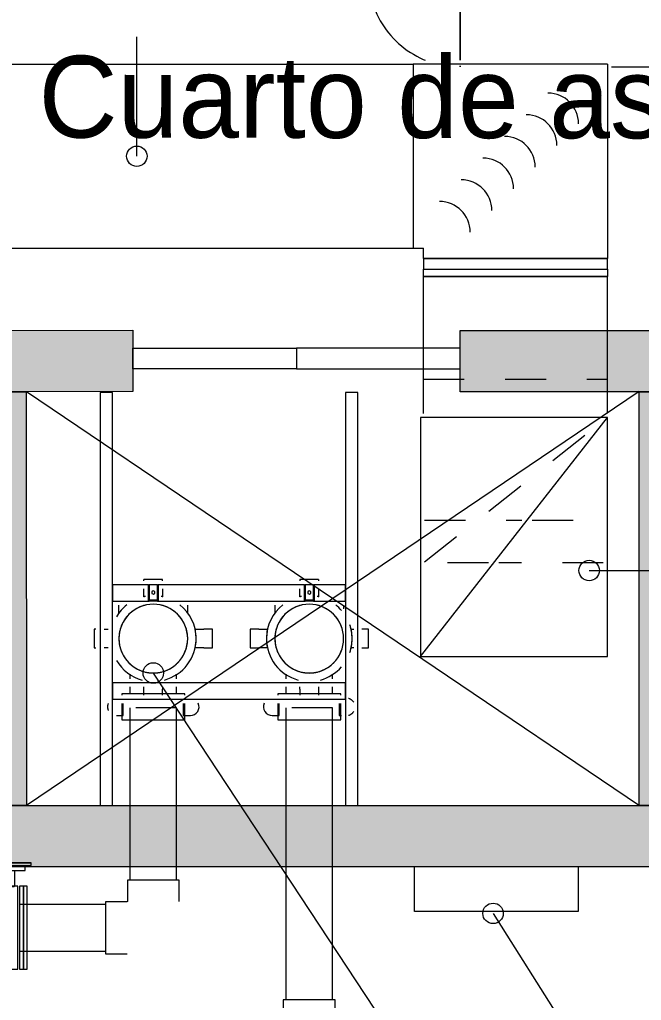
# Model space of a CAD drawing. Header units: metres. Extents: x 31.9 to 124, y -29 to 44.
# Drawn here: x 106.437 to 107.958, y -14.663 to -12.265 of the extents above; entities that cross this region are included whole.
import ezdxf

# ---------------------------------------------------------------- set-up
doc = ezdxf.new("R2010")
doc.units = ezdxf.units.M
doc.header["$LTSCALE"] = 100
doc.linetypes.add('Hidden 1_5', pattern=[0.0022, 0.0015, -0.0007])
doc.linetypes.add('HIDDEN JT', pattern=[0.0016, 0.001, -0.0006])
doc.layers.add('A-DETL', color=7, linetype='Continuous', lineweight=9, true_color=0x00a600)
for name, color, linetype, lineweight in [('A-GENM', 7, 'Continuous', 18), ('ARQ', 8, 'Continuous', 0), ('G-ANNO-TEXT', 7, 'Continuous', 9), ('M-HVAC-DUCT', 7, 'Continuous', 18), ('M-HVAC-DUCT-ANNO', 7, 'Hidden 1_5', 18), ('M-HVAC-DUCT-IDEN', 7, 'Continuous', 9), ('P-PIPE', 7, 'Continuous', 18), ('P-PIPE-IDEN', 7, 'Continuous', 9)]:
    doc.layers.add(name, color=color, linetype=linetype, lineweight=lineweight)

# ---------------------------------------------------------------- blocks, each defined once
blk = doc.blocks.new('P6-7-8')
at = {"layer": 'ARQ', "ltscale": 0.03}
h = blk.add_hatch(color=256, dxfattribs=at)
h.dxf.hatch_style = 1
h.paths.add_polyline_path([(143.989, -2853.8549), (140.3375, -2853.855), (140.3375, -2854.005), (143.989, -2854.0049)])
h.paths.add_polyline_path([(138.6866, -2855.3571), (138.6866, -2855.2071), (139.2504, -2855.2067), (139.2504, -2855.3568)])
h.paths.add_polyline_path([(140.0504, -2855.3573), (140.0504, -2855.2073), (140.7044, -2855.207), (140.7044, -2855.357)])
h.paths.add_polyline_path([(142.1381, -2855.3576), (142.1381, -2855.2075), (141.5044, -2855.207), (141.5044, -2855.357)])
h.paths.add_polyline_path([(142.2882, -2856.369), (142.1381, -2856.369), (142.1381, -2855.044), (142.2881, -2855.044)])
h.paths.add_polyline_path([(135.0455, -2856.369), (142.2882, -2856.369), (142.2882, -2856.519), (135.0455, -2856.519)])
h.paths.add_polyline_path([(140.639, -2856.3689), (140.4889, -2856.3689), (140.4889, -2855.3571), (140.6389, -2855.3571)])
h.paths.add_polyline_path([(138.9898, -2856.3688), (138.8398, -2856.3688), (138.8397, -2855.357), (138.9897, -2855.357)])
h.paths.add_polyline_path([(135.0457, -2856.369), (135.0455, -2855.3568), (135.1956, -2855.3568), (135.1957, -2856.369)])
h.paths.add_polyline_path([(135.0455, -2855.3571), (135.0455, -2855.207), (137.3866, -2855.2067), (137.3866, -2855.3568)])
at = {"layer": 'ARQ'}
for p, q in [((138.9899, -2855.3564), (140.4894, -2856.3687)), ((140.4889, -2855.3565), (138.9899, -2856.3688))]:
    blk.add_line(p, q, dxfattribs=at)
for points in [[(138.6866, -2855.3571), (138.6866, -2855.2071), (139.2504, -2855.2067), (139.2504, -2855.3568)], [(135.0455, -2856.369), (142.2882, -2856.369), (142.2882, -2856.519), (135.0455, -2856.519)]]:
    blk.add_lwpolyline(points, close=True, dxfattribs=at)
for points, elevation in [([(140.0504, -2855.3573), (140.0504, -2855.2073), (140.7044, -2855.207), (140.7044, -2855.357)], -2415.091), ([(139.6504, -2855.2504), (139.6504, -2855.3011), (139.2504, -2855.3011), (139.2504, -2855.2504)], -2415.091), ([(139.6504, -2855.2504), (139.6504, -2855.3011), (140.0504, -2855.3011), (140.0504, -2855.2504)], -2415.091), ([(138.9898, -2856.3688), (138.8398, -2856.3688), (138.8397, -2855.357), (138.9897, -2855.357)], 2415.091), ([(140.639, -2856.3689), (140.4889, -2856.3689), (140.4889, -2855.3571), (140.6389, -2855.3571)], 1207.5455)]:
    blk.add_lwpolyline(points, close=True, dxfattribs=dict(at, elevation=elevation))
blk.add_text('Cuarto de aseo', height=0.2, rotation=359.9331, dxfattribs=at).set_placement((139.0196, -2854.7356))
blk = doc.blocks.new('Butterfly Valve - 2-12 Inch1 con brida - 4_-V82-NIVEL 06')
at = {"layer": 'P-PIPE', "color": 1, "true_color": 0xff0000}
for p, q in [((65.0408, -14.3144), (65.3119, -14.3144)), ((65.3119, -14.3144), (65.0408, -14.3144)), ((65.0408, -14.3144), (65.0408, -14.3144)), ((65.0408, -14.3144), (65.0408, -14.3271)), ((65.3119, -14.3144), (65.3119, -14.3144)), ((65.3119, -14.3271), (65.3119, -14.3144)), ((65.2616, -14.3271), (65.0408, -14.3271)), ((65.2571, -14.3271), (65.2571, -14.3334)), ((65.2719, -14.3335), (65.2719, -14.3461)), ((65.3119, -14.3271), (65.2732, -14.3271)), ((65.3519, -14.3461), (65.3519, -14.3335)), ((65.3667, -14.3334), (65.3667, -14.3271)), ((65.2969, -14.3462), (65.2969, -14.3842)), ((65.327, -14.3842), (65.327, -14.3462)), ((65.2758, -14.3838), (65.2665, -14.3838)), ((65.2665, -14.3838), (65.2665, -14.4856)), ((65.2854, -14.3838), (65.2758, -14.3838)), ((65.2758, -14.3838), (65.2758, -14.4856)), ((65.2758, -14.4856), (65.2758, -14.3838)), ((65.2854, -14.4856), (65.2854, -14.3838)), ((65.3345, -14.3842), (65.2893, -14.3842)), ((65.2893, -14.3842), (65.2893, -14.486)), ((65.2969, -14.3842), (65.2894, -14.3842)), ((65.2894, -14.3842), (65.2894, -14.486)), ((65.3345, -14.3842), (65.3269, -14.3842)), ((65.3345, -14.486), (65.3345, -14.3842)), ((65.3345, -14.3878), (65.3345, -14.3842)), ((65.3345, -14.398), (65.3345, -14.3878)), ((65.348, -14.3838), (65.3385, -14.3838)), ((65.3385, -14.3838), (65.3385, -14.4856)), ((65.348, -14.4856), (65.348, -14.3838)), ((65.3574, -14.3838), (65.348, -14.3838)), ((65.348, -14.3838), (65.348, -14.4856)), ((65.3574, -14.4856), (65.3574, -14.3838)), ((65.3345, -14.4141), (65.3345, -14.398)), ((65.3345, -14.4352), (65.3345, -14.4141)), ((65.3345, -14.486), (65.3345, -14.4352)), ((65.2665, -14.4856), (65.2665, -14.587)), ((65.2758, -14.4856), (65.2758, -14.587)), ((65.2758, -14.587), (65.2758, -14.4856)), ((65.2854, -14.587), (65.2854, -14.4856)), ((65.2893, -14.486), (65.2893, -14.5874)), ((65.2894, -14.486), (65.2894, -14.5874)), ((65.3345, -14.5874), (65.3345, -14.486)), ((65.3345, -14.5874), (65.3345, -14.486)), ((65.3385, -14.4856), (65.3385, -14.587)), ((65.348, -14.587), (65.348, -14.4856)), ((65.348, -14.4856), (65.348, -14.587)), ((65.3574, -14.587), (65.3574, -14.4856)), ((65.2665, -14.587), (65.2758, -14.587)), ((65.2758, -14.587), (65.2854, -14.587)), ((65.2893, -14.5874), (65.3345, -14.5874)), ((65.2894, -14.5874), (65.3345, -14.5874)), ((65.3385, -14.587), (65.348, -14.587)), ((65.348, -14.587), (65.3574, -14.587))]:
    blk.add_line(p, q, dxfattribs=at)
for centre, major_axis, start_param, end_param in [((65.3119, -14.3334), (0.0548, 0), 3.141593, 6.283185), ((65.3119, -14.3271), (0.0548, 0), 3.525334, 6.283185), ((65.3119, -14.3271), (0.0548, 0), 0, 1.570796), ((65.3119, -14.3461), (0.04, 0), 3.141593, 6.283185)]:
    blk.add_ellipse(centre, major_axis=major_axis, ratio=0.001886, start_param=start_param, end_param=end_param, dxfattribs=at)
blk.add_open_spline([(65.2978, -14.3844), (65.2981, -14.3844), (65.2989, -14.3845), (65.3004, -14.3847), (65.3022, -14.3849), (65.3044, -14.3851), (65.3068, -14.3853), (65.3102, -14.3854), (65.3137, -14.3854), (65.3171, -14.3853), (65.3195, -14.3851), (65.3216, -14.3849), (65.3235, -14.3847), (65.325, -14.3845), (65.3257, -14.3844), (65.326, -14.3844)], degree=3, knots=[0.1111111, 0.1111111, 0.1111111, 0.1111111, 0.1666667, 0.2222222, 0.2777778, 0.3333333, 0.3888889, 0.4444444, 0.5555556, 0.6111111, 0.6666667, 0.7222222, 0.7777778, 0.8333333, 0.8888889, 0.8888889, 0.8888889, 0.8888889], dxfattribs=at)
blk = doc.blocks.new('Victaulic-IPS-Rigid Coupling Style 07-W07-107 - AC-V84-NIVEL 06')
at = {"layer": 'P-PIPE', "color": 1, "true_color": 0xff0000}
for p, q in [((65.5209, -13.7559), (65.5209, -13.8017)), ((65.81, -13.8017), (65.81, -13.7559))]:
    blk.add_line(p, q, dxfattribs=at)
blk = doc.blocks.new('Victaulic-IPS-Rigid Coupling Style 07-W07-107 - AC-V85-NIVEL 06')
at = {"layer": 'P-PIPE', "color": 11, "true_color": 0xff8080}
for p, q in [((65.9024, -13.756), (65.9024, -13.8017)), ((66.1914, -13.8017), (66.1914, -13.756))]:
    blk.add_line(p, q, dxfattribs=at)
blk = doc.blocks.new('soporte tuberia Ayura - 4_-2612578-NIVEL 06')
at = {"layer": 'P-PIPE'}
for p, q in [((-0.285, 0.2366), (-0.315, 0.2366)), ((-0.315, 0.2366), (-0.315, -0.7734)), ((-0.285, -0.7734), (-0.285, 0.2366)), ((0.285, 0.2366), (0.285, -0.7734)), ((0.315, 0.2366), (0.285, 0.2366)), ((0.315, -0.7734), (0.315, 0.2366)), ((0.285, -0.0234), (-0.285, -0.0234)), ((-0.285, -0.0234), (-0.285, -0.0634)), ((0.285, -0.0634), (0.285, -0.0234)), ((-0.285, -0.0634), (0.285, -0.0634)), ((-0.2064, -0.2634), (-0.285, -0.2634)), ((-0.285, -0.2634), (-0.285, -0.3034)), ((-0.2084, -0.2654), (-0.2084, -0.2634)), ((-0.2084, -0.2634), (-0.2084, -0.2654)), ((-0.2084, -0.2634), (-0.2064, -0.2634)), ((-0.2084, -0.2634), (-0.2064, -0.2634)), ((-0.2064, -0.2654), (-0.2064, -0.2634)), ((-0.2064, -0.2634), (-0.1864, -0.2634)), ((-0.2064, -0.2634), (-0.2064, -0.2654)), ((-0.1864, -0.2634), (-0.1864, -0.2654)), ((-0.1864, -0.2654), (-0.1864, -0.2634)), ((-0.1864, -0.2634), (-0.1844, -0.2634)), ((-0.1864, -0.2634), (-0.1844, -0.2634)), ((0.175, -0.2634), (-0.1864, -0.2634)), ((-0.1844, -0.2654), (-0.1844, -0.2634)), ((-0.1844, -0.2634), (-0.1844, -0.2654)), ((0.173, -0.2654), (0.173, -0.2634)), ((0.173, -0.2634), (0.173, -0.2654)), ((0.173, -0.2634), (0.175, -0.2634)), ((0.173, -0.2634), (0.175, -0.2634)), ((0.175, -0.2654), (0.175, -0.2634)), ((0.175, -0.2634), (0.195, -0.2634)), ((0.175, -0.2634), (0.175, -0.2654)), ((0.195, -0.2634), (0.195, -0.2654)), ((0.195, -0.2654), (0.195, -0.2634)), ((0.195, -0.2634), (0.197, -0.2634)), ((0.195, -0.2634), (0.197, -0.2634)), ((0.285, -0.2634), (0.195, -0.2634)), ((0.197, -0.2654), (0.197, -0.2634)), ((0.197, -0.2634), (0.197, -0.2654)), ((0.285, -0.3034), (0.285, -0.2634)), ((-0.2084, -0.3034), (-0.2084, -0.2654)), ((-0.2064, -0.2654), (-0.2084, -0.2654)), ((-0.2064, -0.2654), (-0.1864, -0.2654)), ((-0.2064, -0.2654), (-0.2064, -0.3034)), ((-0.1968, -0.2802), (-0.2003, -0.2826)), ((-0.2003, -0.2826), (-0.1999, -0.2869)), ((-0.1999, -0.2869), (-0.196, -0.2887)), ((-0.1929, -0.282), (-0.1968, -0.2802)), ((-0.196, -0.2887), (-0.1925, -0.2863)), ((-0.1925, -0.2863), (-0.1929, -0.282)), ((-0.1864, -0.3034), (-0.1864, -0.2654)), ((-0.1844, -0.2654), (-0.1864, -0.2654)), ((-0.1844, -0.2654), (-0.1844, -0.3034)), ((0.173, -0.3034), (0.173, -0.2654)), ((0.175, -0.2654), (0.173, -0.2654)), ((0.175, -0.2654), (0.195, -0.2654)), ((0.175, -0.2654), (0.175, -0.3034)), ((0.1846, -0.2802), (0.1811, -0.2826)), ((0.1811, -0.2826), (0.1815, -0.2869)), ((0.1815, -0.2869), (0.1854, -0.2887)), ((0.1885, -0.282), (0.1846, -0.2802)), ((0.1854, -0.2887), (0.1889, -0.2863)), ((0.1889, -0.2863), (0.1885, -0.282)), ((0.195, -0.3034), (0.195, -0.2654)), ((0.197, -0.2654), (0.195, -0.2654)), ((0.197, -0.2654), (0.197, -0.3034)), ((-0.285, -0.3034), (-0.2084, -0.3034)), ((-0.2064, -0.3034), (-0.2084, -0.3034)), ((-0.2064, -0.3034), (-0.1864, -0.3034)), ((-0.1844, -0.3034), (-0.1864, -0.3034)), ((-0.1844, -0.3034), (0.173, -0.3034)), ((0.175, -0.3034), (0.173, -0.3034)), ((0.175, -0.3034), (0.195, -0.3034)), ((0.197, -0.3034), (0.195, -0.3034)), ((0.197, -0.3034), (0.285, -0.3034)), ((-0.315, -0.7734), (-0.285, -0.7734)), ((0.285, -0.7734), (0.315, -0.7734))]:
    blk.add_line(p, q, dxfattribs=at)
blk = doc.blocks.new('Rectangular Elbow - Mitered - Single Thickness Vanes - LAMINA-2840884-NIVEL 06')
at = {"layer": 'A-GENM', "color": 4, "true_color": 0x00ffff}
for centre in [(-0.1856, 0.1856), (-0.1326, 0.1326), (-0.0795, 0.0795), (-0.0265, 0.0265), (0.0265, -0.0265), (0.0795, -0.0795)]:
    blk.add_arc(centre, 0.075, 270, 360, dxfattribs=at)
at = {"layer": 'M-HVAC-DUCT', "color": 4, "true_color": 0x00ffff}
for p, q in [((0.225, 0.2504), (-0.225, 0.2504)), ((-0.225, 0.2504), (-0.225, 0.225)), ((0.225, -0.225), (0.225, 0.2504)), ((-0.2504, -0.225), (-0.2504, 0.225)), ((-0.2504, 0.225), (-0.225, 0.225)), ((0.225, -0.225), (-0.2504, -0.225))]:
    blk.add_line(p, q, dxfattribs=at)
blk = doc.blocks.new('Victaulic-IPS-Rigid Coupling Style 07-W07-107 - AC-V96-NIVEL 06')
at = {"layer": 'A-DETL', "color": 11, "linetype": 'HIDDEN JT', "true_color": 0xff8080}
for p, q in [((66.024, -13.6766), (66.024, -13.6571)), ((66.0697, -13.6571), (66.0697, -13.6766))]:
    blk.add_line(p, q, dxfattribs=at)
for start, end in [(100.5546, 102.7878), (100.5064, 102.6019), (77.3974, 79.5049), (77.2127, 79.4566), (341.2524, 18.7475)]:
    blk.add_arc((66.0469, -13.7788), 0.1048, start, end, dxfattribs=at)
blk = doc.blocks.new('Victaulic-IPS-Rigid Coupling Style 07-W07-107 - AC-2583997-NIVEL 06')
at = {"layer": 'A-DETL', "color": 1, "linetype": 'HIDDEN JT', "true_color": 0xff0000}
for p, q in [((65.6426, -13.6766), (65.6426, -13.6571)), ((65.6883, -13.6571), (65.6883, -13.6766)), ((65.6426, -13.9022), (65.6426, -13.8971)), ((65.6883, -13.8971), (65.6883, -13.9022))]:
    blk.add_line(p, q, dxfattribs=at)
for radius, start, end in [(0.1048, 100.5419, 102.7909), (0.1048, 100.4936, 102.6023), (0.1048, 77.3977, 79.4921), (0.1048, 77.2091, 79.4438), (0.0841, 130.653, 152.7666), (0.0841, 126.4349, 130.3715), (0.0841, 103.7026, 126.1032), (0.0841, 102.5928, 103.4858), (0.0841, 76.5109, 77.4072), (0.0841, 53.9019, 76.2941), (0.0841, 49.6208, 53.5701), (0.0841, 27.2401, 49.3393), (0.0841, 156.8348, 179.6494), (0.0841, 153.0114, 156.4303), (0.0841, 23.556, 26.9953), (0.0841, 0.3753, 23.1515), (0.0841, 180.3505, 203.1652), (0.0841, 336.8485, 359.6248), (0.0841, 203.5698, 206.9886), (0.0841, 333.0048, 336.444), (0.0841, 207.2333, 229.3471), (0.0841, 310.6606, 332.76), (0.0841, 229.6286, 233.5649), (0.0841, 233.8967, 256.2975), (0.0841, 283.7058, 306.0983), (0.0841, 306.43, 310.3791), (0.0841, 256.5143, 258.7032), (0.0841, 259.2223, 270), (0.0841, 270, 280.7777), (0.0841, 281.2968, 283.489)]:
    blk.add_arc((65.6655, -13.7788), radius, start, end, dxfattribs=at)
for centre, start_param in [((65.6426, -13.9022), 3.9304), ((65.6883, -13.9022), 3.930401)]:
    blk.add_ellipse(centre, major_axis=(0, 0.0212), ratio=0.000003, start_param=start_param, end_param=4.712389, dxfattribs=at)
at = {"layer": 'P-PIPE', "color": 1, "true_color": 0xff0000}
blk.add_line((65.6883, -13.6343), (65.6426, -13.6343), dxfattribs=at)
for centre in [(65.6426, -13.6555), (65.6883, -13.6555)]:
    blk.add_ellipse(centre, major_axis=(0, 0.0212), ratio=0.000003, start_param=5.759587, end_param=6.283185, dxfattribs=at)
blk = doc.blocks.new('Victaulic-IPS-Rigid Coupling Style 07-W07-107 - AC-V97-NIVEL 06')
at = {"layer": 'A-DETL', "color": 1, "linetype": 'HIDDEN JT', "true_color": 0xff0000}
for p, q in [((65.5455, -13.7559), (65.5555, -13.7559)), ((65.5555, -13.8017), (65.5455, -13.8017))]:
    blk.add_line(p, q, dxfattribs=at)
for radius, start, end in [(0.1048, 100.5385, 102.7909), (0.1048, 77.2091, 79.4405), (0.0841, 130.6396, 152.7783), (0.0841, 126.4437, 130.3581), (0.0841, 103.6969, 126.1119), (0.0841, 102.5928, 103.4801), (0.0841, 76.5051, 77.4072), (0.0841, 53.9106, 76.2884), (0.0841, 49.6074, 53.5789), (0.0841, 27.2518, 49.3259), (0.0841, 156.8107, 179.6926), (0.0841, 153.023, 156.4062), (0.0841, 23.5319, 27.007), (0.0841, 0.4184, 23.1274), (0.0841, 180.3073, 203.1893), (0.0841, 336.8726, 359.5817), (0.0841, 203.5938, 206.9769), (0.0841, 332.9931, 336.468), (0.0841, 207.2216, 229.3605), (0.0841, 310.674, 332.7483), (0.0841, 229.642, 233.5561), (0.0841, 233.8879, 256.3032), (0.0841, 283.7115, 306.0895), (0.0841, 306.4213, 310.3925), (0.0841, 256.52, 258.7031), (0.0841, 259.2223, 280.7777), (0.0841, 281.2969, 283.4947)]:
    blk.add_arc((65.6655, -13.7788), radius, start, end, dxfattribs=at)
blk = doc.blocks.new('Victaulic-IPS-Rigid Coupling Style 07-W07-107 - AC-V98-NIVEL 06')
at = {"layer": 'A-DETL', "color": 1, "linetype": 'HIDDEN JT', "true_color": 0xff0000}
for p, q in [((65.6426, -13.6766), (65.6426, -13.6571)), ((65.6883, -13.6571), (65.6883, -13.6766))]:
    blk.add_line(p, q, dxfattribs=at)
for start, end in [(100.5414, 102.7909), (100.4931, 102.6023), (77.3977, 79.4916), (77.2091, 79.4434)]:
    blk.add_arc((65.6655, -13.7788), 0.1048, start, end, dxfattribs=at)
blk = doc.blocks.new('Victaulic-IPS-Rigid Coupling Style 07-W07-107 - AC-V99-NIVEL 06')
at = {"layer": 'A-DETL', "color": 11, "linetype": 'HIDDEN JT', "true_color": 0xff8080}
for p, q in [((66.1491, -13.756), (66.1555, -13.756)), ((66.1555, -13.8017), (66.1491, -13.8017))]:
    blk.add_line(p, q, dxfattribs=at)
for radius, start, end in [(0.1048, 100.5559, 102.7875), (0.1048, 77.2125, 79.4579), (0.0841, 130.6687, 152.7529), (0.0841, 126.4247, 130.3872), (0.0841, 103.7093, 126.0929), (0.0841, 102.5886, 103.4925), (0.0841, 76.5177, 77.4114), (0.0841, 53.8915, 76.3009), (0.0841, 49.6366, 53.5597), (0.0841, 27.2263, 49.3551), (0.0841, 156.8631, 179.5987), (0.0841, 152.9977, 156.4585), (0.0841, 23.5843, 26.9816), (0.0841, 19.7881, 23.1798), (0.1048, 0, 18.7509), (0.1048, 0, 12.6023), (0.0841, 180.4013, 203.1369), (0.1048, 341.2491, 0), (0.1048, 347.3977, 0), (0.0841, 203.5415, 207.0023), (0.0841, 333.0184, 336.4157), (0.0841, 336.8202, 340.2119), (0.0841, 207.2471, 229.3313), (0.0841, 310.6449, 332.7737), (0.0841, 229.6128, 233.5753), (0.0841, 233.9071, 256.2907), (0.0841, 283.6991, 306.1085), (0.0841, 306.4403, 310.3634), (0.0841, 256.5075, 258.7033), (0.0841, 259.2224, 280.7776), (0.0841, 281.2967, 283.4823)]:
    blk.add_arc((66.0469, -13.7788), radius, start, end, dxfattribs=at)
blk = doc.blocks.new('Victaulic-IPS-Rigid Coupling Style 07-W07-107 - AC-V83-NIVEL 06')
at = {"layer": 'A-DETL', "color": 1, "linetype": 'HIDDEN JT', "true_color": 0xff0000}
for p, q in [((65.5455, -13.7559), (65.5555, -13.7559)), ((65.5555, -13.8017), (65.5455, -13.8017))]:
    blk.add_line(p, q, dxfattribs=at)
for radius, start, end in [(0.1048, 100.5423, 102.7909), (0.1048, 77.2091, 79.4443), (0.0841, 130.6547, 152.7651), (0.0841, 126.4338, 130.3732), (0.0841, 103.7033, 126.1021), (0.0841, 102.5929, 103.4865), (0.0841, 76.5116, 77.4071), (0.0841, 53.9007, 76.2949), (0.0841, 49.6226, 53.569), (0.0841, 27.2386, 49.3411), (0.0841, 156.8379, 179.6439), (0.0841, 153.0099, 156.4334), (0.0841, 23.5591, 26.9938), (0.0841, 0.3697, 23.1545), (0.0841, 180.3561, 203.1622), (0.0841, 336.8454, 359.6304), (0.0841, 203.5667, 206.9901), (0.0841, 333.0062, 336.4409), (0.0841, 207.2348, 229.3453), (0.0841, 310.6589, 332.7615), (0.0841, 229.6268, 233.5661), (0.0841, 233.8978, 256.2967), (0.0841, 283.7051, 306.0994), (0.0841, 306.4311, 310.3774), (0.0841, 256.5135, 258.7032), (0.0841, 259.2223, 280.7777), (0.0841, 281.2968, 283.4883)]:
    blk.add_arc((65.6655, -13.7788), radius, start, end, dxfattribs=at)
at = {"layer": 'P-PIPE', "color": 1, "true_color": 0xff0000}
for p, q in [((65.5209, -13.7559), (65.5209, -13.8017)), ((65.5253, -13.7559), (65.5209, -13.7559)), ((65.7677, -13.7559), (65.7888, -13.7559)), ((65.81, -13.7559), (65.7888, -13.7559)), ((65.81, -13.8017), (65.81, -13.7559)), ((65.5209, -13.8017), (65.5253, -13.8017)), ((65.7888, -13.8017), (65.7677, -13.8017)), ((65.7888, -13.8017), (65.81, -13.8017))]:
    blk.add_line(p, q, dxfattribs=at)
for start, end in [(128.1142, 149.3244), (360, 51.8858), (360, 12.6023), (285, 360), (347.3977, 360), (210.6756, 255)]:
    blk.add_arc((65.6655, -13.7788), 0.1048, start, end, dxfattribs=at)
blk = doc.blocks.new('Victaulic-IPS-Rigid Coupling Style 07-W07-107 - AC-V86-NIVEL 06')
at = {"layer": 'A-DETL', "color": 11, "linetype": 'HIDDEN JT', "true_color": 0xff8080}
for p, q in [((66.1491, -13.756), (66.1555, -13.756)), ((66.1555, -13.8017), (66.1491, -13.8017))]:
    blk.add_line(p, q, dxfattribs=at)
for radius, start, end in [(0.1048, 100.5538, 102.7875), (0.1048, 77.2125, 79.4558), (0.0841, 130.6603, 152.7603), (0.0841, 126.4302, 130.3788), (0.0841, 103.7057, 126.0985), (0.0841, 102.5886, 103.4889), (0.0841, 76.5141, 77.4114), (0.0841, 53.897, 76.2973), (0.0841, 49.6282, 53.5653), (0.0841, 27.2337, 49.3467), (0.0841, 156.8478, 179.626), (0.0841, 153.0051, 156.4433), (0.0841, 23.5691, 26.9889), (0.0841, 19.7813, 23.1645), (0.1048, 0, 18.7454), (0.1048, 0, 12.6023), (0.0841, 180.374, 203.1522), (0.1048, 341.2546, 0), (0.1048, 347.3977, 0), (0.0841, 203.5567, 206.9949), (0.0841, 333.0111, 336.4309), (0.0841, 336.8355, 340.2187), (0.0841, 207.2397, 229.3397), (0.0841, 310.6533, 332.7663), (0.0841, 229.6212, 233.5698), (0.0841, 233.9015, 256.2943), (0.0841, 283.7027, 306.103), (0.0841, 306.4347, 310.3718), (0.0841, 256.5111, 258.7033), (0.0841, 259.2224, 280.7776), (0.0841, 281.2967, 283.4859)]:
    blk.add_arc((66.0469, -13.7788), radius, start, end, dxfattribs=at)
at = {"layer": 'P-PIPE', "color": 11, "true_color": 0xff8080}
for p, q in [((65.9024, -13.756), (65.9024, -13.8017)), ((65.9235, -13.756), (65.9024, -13.756)), ((65.9235, -13.756), (65.9446, -13.756)), ((66.1914, -13.756), (66.1755, -13.756)), ((66.1914, -13.8017), (66.1914, -13.756)), ((65.9024, -13.8017), (65.9235, -13.8017)), ((65.9446, -13.8017), (65.9235, -13.8017)), ((66.1755, -13.8017), (66.1914, -13.8017))]:
    blk.add_line(p, q, dxfattribs=at)
for start, end in [(128.1135, 180), (40.9423, 51.8865), (167.3977, 180), (180, 255), (180, 192.6023), (285, 319.0577)]:
    blk.add_arc((66.0469, -13.7788), 0.1048, start, end, dxfattribs=at)
blk = doc.blocks.new('Victaulic-IPS-Rigid Coupling Style 07-W07-107 - AC-V87-NIVEL 06')
at = {"layer": 'A-DETL', "color": 11, "linetype": 'HIDDEN JT', "true_color": 0xff8080}
for p, q in [((66.024, -13.6766), (66.024, -13.6571)), ((66.0697, -13.6571), (66.0697, -13.6766)), ((66.024, -13.9022), (66.024, -13.8971)), ((66.0697, -13.8971), (66.0697, -13.9022))]:
    blk.add_line(p, q, dxfattribs=at)
for radius, start, end in [(0.1048, 100.5544, 102.7878), (0.1048, 100.5061, 102.6019), (0.1048, 77.3974, 79.5047), (0.1048, 77.2127, 79.4563), (0.0841, 130.6624, 152.7582), (0.0841, 126.4287, 130.381), (0.0841, 103.7065, 126.0969), (0.0841, 102.5889, 103.4897), (0.0841, 76.5149, 77.4116), (0.0841, 53.8955, 76.2981), (0.0841, 49.6304, 53.5637), (0.0841, 27.2316, 49.3489), (0.0841, 156.8519, 179.6192), (0.0841, 153.003, 156.4474), (0.0841, 23.5732, 26.9869), (0.0841, 19.7831, 23.1686), (0.1048, 341.2531, 18.7468), (0.0841, 180.3817, 203.1481), (0.0841, 203.5526, 206.9968), (0.0841, 333.0129, 336.4269), (0.0841, 336.8314, 340.2168), (0.0841, 207.2416, 229.3374), (0.0841, 310.651, 332.7682), (0.0841, 229.6189, 233.5712), (0.0841, 233.903, 256.2932), (0.0841, 283.7016, 306.1044), (0.0841, 306.4362, 310.3695), (0.0841, 256.51, 258.7035), (0.0841, 259.2226, 269.9997), (0.0841, 270, 280.7778), (0.0841, 281.2969, 283.4849)]:
    blk.add_arc((66.0469, -13.7788), radius, start, end, dxfattribs=at)
for centre, end_param in [((66.024, -13.9022), 2.352745), ((66.0697, -13.9022), 2.352729)]:
    blk.add_ellipse(centre, major_axis=(0, 0.0212), ratio=0.000001, start_param=1.570796, end_param=end_param, dxfattribs=at)
at = {"layer": 'P-PIPE', "color": 11, "true_color": 0xff8080}
blk.add_line((66.0697, -13.6343), (66.024, -13.6343), dxfattribs=at)
for centre in [(66.024, -13.6555), (66.0697, -13.6555)]:
    blk.add_ellipse(centre, major_axis=(0, 0.0212), ratio=0.000001, start_param=0, end_param=0.523599, dxfattribs=at)
blk = doc.blocks.new('M_Round Elbow - 1 D PVC-1977997-NIVEL 06')
at = {"layer": 'A-DETL', "color": 3, "linetype": 'HIDDEN JT', "true_color": 0x00ff00}
blk.add_line((0.075, 0.15), (0.0724, 0.15), dxfattribs=at)
at = {"layer": 'M-HVAC-DUCT', "color": 3, "true_color": 0x00ff00}
for p, q in [((0, 0.15), (-0.075, 0.15)), ((0.0587, 0.15), (0, 0.15)), ((-0.15, 0.075), (-0.15, 0)), ((-0.15, 0), (-0.15, -0.075))]:
    blk.add_line(p, q, dxfattribs=at)
at = {"layer": 'M-HVAC-DUCT', "color": 3, "true_color": 0x00ff00, "flags": 128}
for points in [[(-0.075, 0.15), (-0.0751, 0.147), (-0.0752, 0.144), (-0.0755, 0.141), (-0.076, 0.1381), (-0.0765, 0.1351), (-0.0771, 0.1322), (-0.0779, 0.1293), (-0.0788, 0.1264), (-0.0798, 0.1236), (-0.0809, 0.1208), (-0.0821, 0.1181), (-0.0835, 0.1154), (-0.0849, 0.1127), (-0.0865, 0.1102), (-0.0881, 0.1077), (-0.0898, 0.1052), (-0.0917, 0.1028), (-0.0936, 0.1005), (-0.0956, 0.0983), (-0.0977, 0.0962), (-0.0999, 0.0942), (-0.1022, 0.0922), (-0.1046, 0.0903), (-0.107, 0.0886), (-0.1095, 0.0869), (-0.112, 0.0853), (-0.1147, 0.0839), (-0.1173, 0.0825), (-0.12, 0.0812), (-0.1228, 0.0801), (-0.1256, 0.0791), (-0.1285, 0.0781), (-0.1314, 0.0773), (-0.1343, 0.0767), (-0.1373, 0.0761), (-0.1402, 0.0756), (-0.1432, 0.0753), (-0.1462, 0.0751), (-0.1492, 0.075), (-0.15, 0.075)], [(-0.15, -0.075), (-0.141, -0.0748), (-0.132, -0.0743), (-0.1231, -0.0734), (-0.1142, -0.0721), (-0.1053, -0.0705), (-0.0965, -0.0686), (-0.0878, -0.0662), (-0.0792, -0.0636), (-0.0707, -0.0606), (-0.0624, -0.0572), (-0.0542, -0.0536), (-0.0461, -0.0496), (-0.0382, -0.0453), (-0.0305, -0.0406), (-0.023, -0.0357), (-0.0156, -0.0305), (-0.0085, -0.025), (-0.0016, -0.0192), (0.005, -0.0131), (0.0114, -0.0068), (0.0175, -0.0002), (0.0234, 0.0066), (0.029, 0.0137), (0.0343, 0.021), (0.0393, 0.0284), (0.044, 0.0361), (0.0484, 0.044), (0.0525, 0.052), (0.0563, 0.0601), (0.0582, 0.0648)]]:
    blk.add_lwpolyline(points, dxfattribs=at)
blk = doc.blocks.new('Victaulic-IPS-Rigid Coupling Style 07-W07-107 - Standard-2589299-NIVEL 06')
at = {"layer": 'A-DETL', "color": 11, "linetype": 'HIDDEN JT', "true_color": 0xff8080}
for p, q in [((65.9699, -13.9141), (65.9699, -13.9171)), ((66.0469, -13.9141), (65.9699, -13.9141)), ((66.1238, -13.9141), (66.0469, -13.9141)), ((66.1238, -13.9171), (66.1238, -13.9141))]:
    blk.add_line(p, q, dxfattribs=at)
for start, end in [(32.052, 74.9997), (284.9997, 327.9479)]:
    blk.add_arc((66.1376, -13.9458), 0.0212, start, end, dxfattribs=at)
at = {"layer": 'P-PIPE', "color": 11, "true_color": 0xff8080}
for p, q in [((65.9699, -13.9371), (65.9699, -13.9776)), ((65.9734, -13.967), (65.9734, -13.9371)), ((66.1204, -13.9371), (66.1204, -13.967)), ((66.1238, -13.9776), (66.1238, -13.9371)), ((65.9562, -13.967), (65.9734, -13.967)), ((65.9699, -13.9776), (66.0469, -13.9776)), ((66.0469, -13.9776), (66.1238, -13.9776)), ((66.1204, -13.967), (66.1255, -13.967))]:
    blk.add_line(p, q, dxfattribs=at)
blk.add_arc((65.9562, -13.9458), 0.0212, 155.4282, 269.9997, dxfattribs=at)
blk = doc.blocks.new('Victaulic-IPS-Rigid Coupling Style 07-W07-107 - Standard-V89-NIVEL 06')
at = {"layer": 'A-DETL', "color": 1, "linetype": 'HIDDEN JT', "true_color": 0xff0000}
for p, q in [((65.5885, -13.9141), (65.5885, -13.9171)), ((65.6655, -13.9141), (65.5885, -13.9141)), ((65.7424, -13.9141), (65.6655, -13.9141)), ((65.7424, -13.9171), (65.7424, -13.9141))]:
    blk.add_line(p, q, dxfattribs=at)
blk.add_arc((65.5747, -13.9458), 0.0212, 156.6357, 203.3643, dxfattribs=at)
at = {"layer": 'P-PIPE', "color": 1, "true_color": 0xff0000}
for p, q in [((65.5885, -13.9371), (65.5885, -13.9776)), ((65.592, -13.967), (65.592, -13.9371)), ((65.7389, -13.9371), (65.7389, -13.967)), ((65.7424, -13.9776), (65.7424, -13.9371)), ((65.5755, -13.967), (65.592, -13.967)), ((65.5885, -13.9776), (65.6655, -13.9776)), ((65.6655, -13.9776), (65.7424, -13.9776)), ((65.7389, -13.967), (65.7562, -13.967))]:
    blk.add_line(p, q, dxfattribs=at)
blk.add_arc((65.7562, -13.9458), 0.0212, 270, 24.571, dxfattribs=at)
blk = doc.blocks.new('Elbow - PVC - AC PVC _80_-2698438-NIVEL 06')
at = {"layer": 'A-DETL', "color": 1, "linetype": 'HIDDEN JT', "true_color": 0xff0000, "flags": 128}
blk.add_lwpolyline([(65.602, -14.4216), (65.6019, -14.4217), (65.6019, -14.4217), (65.6019, -14.4217), (65.6019, -14.4218), (65.6019, -14.4218), (65.6019, -14.4218), (65.6019, -14.4219), (65.6019, -14.4219), (65.6019, -14.4219), (65.6019, -14.4219), (65.6018, -14.422), (65.6018, -14.422), (65.6018, -14.422), (65.6018, -14.4221), (65.6018, -14.4221), (65.6017, -14.4221), (65.6017, -14.4221), (65.6017, -14.4221), (65.6017, -14.4222), (65.6016, -14.4222), (65.6016, -14.4222), (65.6016, -14.4222), (65.6016, -14.4222), (65.6015, -14.4223), (65.6015, -14.4223), (65.6015, -14.4223), (65.6015, -14.4223), (65.6014, -14.4223), (65.6014, -14.4223), (65.6014, -14.4223), (65.6013, -14.4223), (65.6013, -14.4223), (65.6013, -14.4223), (65.6012, -14.4223)], dxfattribs=at)
at = {"layer": 'P-PIPE', "color": 1, "true_color": 0xff0000}
for p, q in [((65.602, -14.3692), (65.602, -14.4216)), ((65.729, -14.3692), (65.602, -14.3692)), ((65.729, -14.4216), (65.729, -14.3692)), ((65.6012, -14.4223), (65.5488, -14.4223)), ((65.5488, -14.4223), (65.5488, -14.5493)), ((65.5488, -14.5493), (65.6012, -14.5493))]:
    blk.add_line(p, q, dxfattribs=at)
at = {"layer": 'P-PIPE', "color": 1, "true_color": 0xff0000, "flags": 128}
blk.add_lwpolyline([(65.602, -14.4216), (65.602, -14.4216), (65.602, -14.4216), (65.602, -14.4216), (65.6019, -14.4217), (65.6019, -14.4217), (65.6019, -14.4217), (65.6019, -14.4218), (65.6019, -14.4218), (65.6019, -14.4218), (65.6019, -14.4219), (65.6019, -14.4219), (65.6019, -14.4219), (65.6019, -14.4219), (65.6018, -14.422), (65.6018, -14.422), (65.6018, -14.422), (65.6018, -14.4221), (65.6018, -14.4221), (65.6017, -14.4221), (65.6017, -14.4221), (65.6017, -14.4221), (65.6017, -14.4222), (65.6016, -14.4222), (65.6016, -14.4222), (65.6016, -14.4222), (65.6016, -14.4222), (65.6015, -14.4223), (65.6015, -14.4223), (65.6015, -14.4223), (65.6015, -14.4223), (65.6014, -14.4223), (65.6014, -14.4223), (65.6014, -14.4223), (65.6013, -14.4223), (65.6013, -14.4223), (65.6013, -14.4223), (65.6012, -14.4223), (65.6012, -14.4223), (65.6012, -14.4223), (65.6012, -14.4223)], dxfattribs=at)
blk = doc.blocks.new('Elbow - PVC - AC PVC _80_-2698445-NIVEL 06')
at = {"layer": 'A-DETL', "color": 11, "linetype": 'HIDDEN JT', "true_color": 0xff8080, "flags": 128}
blk.add_lwpolyline([(65.9834, -14.7147), (65.9834, -14.7147), (65.9834, -14.7147), (65.9834, -14.7148), (65.9833, -14.7148), (65.9833, -14.7148), (65.9833, -14.7148), (65.9833, -14.7149), (65.9833, -14.7149), (65.9833, -14.7149), (65.9833, -14.715), (65.9833, -14.715), (65.9832, -14.715), (65.9832, -14.715), (65.9832, -14.7151), (65.9832, -14.7151), (65.9832, -14.7151), (65.9831, -14.7151), (65.9831, -14.7152), (65.9831, -14.7152), (65.9831, -14.7152), (65.983, -14.7152), (65.983, -14.7152), (65.983, -14.7152), (65.983, -14.7153), (65.9829, -14.7153), (65.9829, -14.7153), (65.9829, -14.7153), (65.9828, -14.7153), (65.9828, -14.7153), (65.9828, -14.7153), (65.9827, -14.7153), (65.9827, -14.7153), (65.9827, -14.7154), (65.9827, -14.7154)], dxfattribs=at)
at = {"layer": 'P-PIPE', "color": 11, "true_color": 0xff8080}
for p, q in [((65.9834, -14.6622), (65.9834, -14.7146)), ((66.1104, -14.6622), (65.9834, -14.6622)), ((66.1104, -14.7146), (66.1104, -14.6622)), ((65.9826, -14.7154), (65.9302, -14.7154)), ((65.9302, -14.7154), (65.9302, -14.8424)), ((65.9302, -14.8424), (65.9826, -14.8424))]:
    blk.add_line(p, q, dxfattribs=at)
at = {"layer": 'P-PIPE', "color": 11, "true_color": 0xff8080, "flags": 128}
for points in [[(65.9826, -14.8424), (65.9877, -14.8423), (65.9928, -14.8419), (65.9979, -14.8414), (66.0029, -14.8407), (66.008, -14.8398), (66.013, -14.8387), (66.0179, -14.8374), (66.0228, -14.8359), (66.0276, -14.8342), (66.0323, -14.8323), (66.037, -14.8302), (66.0416, -14.8279), (66.0461, -14.8255), (66.0505, -14.8228), (66.0547, -14.82), (66.0589, -14.8171), (66.0629, -14.8139), (66.0668, -14.8106), (66.0706, -14.8072), (66.0743, -14.8036), (66.0777, -14.7999), (66.0811, -14.796), (66.0843, -14.792), (66.0873, -14.7879), (66.0901, -14.7836), (66.0928, -14.7793), (66.0953, -14.7748), (66.0976, -14.7702), (66.0997, -14.7656), (66.1017, -14.7609), (66.1034, -14.7561), (66.105, -14.7512), (66.1064, -14.7463), (66.1075, -14.7413), (66.1085, -14.7363), (66.1093, -14.7312), (66.1099, -14.7262), (66.1102, -14.7211), (66.1104, -14.7159), (66.1104, -14.7146)], [(65.9834, -14.7146), (65.9834, -14.7146), (65.9834, -14.7146), (65.9834, -14.7147), (65.9834, -14.7147), (65.9834, -14.7147), (65.9834, -14.7148), (65.9833, -14.7148), (65.9833, -14.7148), (65.9833, -14.7148), (65.9833, -14.7149), (65.9833, -14.7149), (65.9833, -14.7149), (65.9833, -14.715), (65.9833, -14.715), (65.9832, -14.715), (65.9832, -14.715), (65.9832, -14.7151), (65.9832, -14.7151), (65.9832, -14.7151), (65.9831, -14.7151), (65.9831, -14.7152), (65.9831, -14.7152), (65.9831, -14.7152), (65.983, -14.7152), (65.983, -14.7152), (65.983, -14.7152), (65.983, -14.7153), (65.9829, -14.7153), (65.9829, -14.7153), (65.9829, -14.7153), (65.9828, -14.7153), (65.9828, -14.7153), (65.9828, -14.7153), (65.9827, -14.7153), (65.9827, -14.7153), (65.9827, -14.7154), (65.9827, -14.7154), (65.9826, -14.7154), (65.9826, -14.7154), (65.9826, -14.7154)]]:
    blk.add_lwpolyline(points, dxfattribs=at)
blk = doc.blocks.new('Rectangular Elbow - Mitered - Single Thickness Vanes - LAMINA-2840867-NIVEL 06')
at = {"layer": 'A-DETL', "color": 4, "linetype": 'HIDDEN JT', "true_color": 0x00ffff}
blk.add_line((66.326, -13.1446), (66.776, -13.1446), dxfattribs=at)
at = {"layer": 'M-HVAC-DUCT', "color": 4, "true_color": 0x00ffff}
for p, q in [((66.326, -12.8498), (66.776, -12.8498)), ((66.326, -12.8498), (66.326, -12.8752)), ((66.776, -12.8752), (66.776, -12.8498)), ((66.326, -12.8752), (66.776, -12.8752)), ((66.326, -12.8931), (66.326, -12.8752)), ((66.776, -12.8752), (66.776, -12.8931)), ((66.776, -12.8931), (66.326, -12.8931))]:
    blk.add_line(p, q, dxfattribs=at)

msp = doc.modelspace()

# ---------------------------------------------------------------- linework, layer by layer
at = {"layer": 'A-DETL', "color": 3, "linetype": 'HIDDEN JT', "true_color": 0x00ff00}
msp.add_line((107.5142, -12.3786), (107.5142, -12.3812), dxfattribs=at)
at = {"layer": 'A-DETL', "color": 4, "linetype": 'HIDDEN JT', "true_color": 0x00ffff}
for p, q in [((107.4273, -13.5914), (107.8412, -13.2644)), ((107.4273, -13.4896), (107.665, -13.4896)), ((107.6904, -13.4896), (107.8645, -13.4896)), ((107.5835, -13.5937), (107.4273, -13.5937)), ((107.8645, -13.5937), (107.6089, -13.5937))]:
    msp.add_line(p, q, dxfattribs=at)
at = {"layer": 'A-DETL', "color": 1, "linetype": 'HIDDEN JT', "true_color": 0xff0000}
for p, q in [((106.7068, -13.8971), (106.7068, -13.9141)), ((106.8211, -13.9141), (106.8211, -13.8971)), ((106.7068, -13.9477), (106.7068, -13.9775)), ((106.8211, -13.9477), (106.7068, -13.9477)), ((106.8211, -13.9775), (106.8211, -13.9477)), ((106.4559, -14.4287), (106.4371, -14.4287)), ((106.4371, -14.543), (106.4559, -14.543))]:
    msp.add_line(p, q, dxfattribs=at)
at = {"layer": 'A-DETL', "color": 11, "linetype": 'HIDDEN JT', "true_color": 0xff8080}
for p, q in [((107.0883, -13.8971), (107.0883, -13.9141)), ((107.2026, -13.9141), (107.2026, -13.8971)), ((107.0883, -13.9477), (107.0883, -13.9775)), ((107.2026, -13.9477), (107.0883, -13.9477)), ((107.2026, -13.9775), (107.2026, -13.9477))]:
    msp.add_line(p, q, dxfattribs=at)
at = {"layer": 'A-DETL', "color": 1, "true_color": 0xff0000}
for p, q in [((107.4031, -14.3361), (107.8031, -14.3361)), ((107.4031, -14.4461), (107.4031, -14.3361)), ((107.8031, -14.3361), (107.8031, -14.4461)), ((107.8031, -14.4461), (107.4031, -14.4461))]:
    msp.add_line(p, q, dxfattribs=at)
at = {"layer": 'G-ANNO-TEXT'}
for p, q in [((107.8299, -13.6124), (108.2897, -13.6124)), ((107.5949, -14.4506), (107.8662, -14.8786))]:
    msp.add_line(p, q, dxfattribs=at)
for centre in [(107.8299, -13.6124), (107.5949, -14.4506)]:
    msp.add_circle(centre, 0.025, dxfattribs=at)
at = {"layer": 'M-HVAC-DUCT', "color": 3, "true_color": 0x00ff00}
for p, q in [((107.5142, -12.2312), (107.5142, -12.3649)), ((107.8845, -12.3812), (114.1064, -12.3812))]:
    msp.add_line(p, q, dxfattribs=at)
at = {"layer": 'M-HVAC-DUCT', "color": 4, "true_color": 0x00ffff}
for p, q in [((106.2896, -12.3744), (107.3991, -12.3744)), ((107.3991, -12.3744), (107.3991, -12.8244)), ((106.2896, -12.8244), (107.3991, -12.8244)), ((107.4245, -12.8931), (107.8745, -12.8931)), ((107.4245, -13.2281), (107.4245, -12.8931)), ((107.8745, -13.2281), (107.8745, -12.8931))]:
    msp.add_line(p, q, dxfattribs=at)
at = {"layer": 'M-HVAC-DUCT-ANNO', "color": 4, "linetype": 'Continuous', "true_color": 0x00ffff}
for p, q in [((107.8745, -13.2381), (107.4173, -13.2381)), ((107.4173, -13.2381), (107.4173, -13.8223)), ((107.4173, -13.8223), (107.8745, -13.2381)), ((107.8745, -13.8223), (107.8745, -13.2381)), ((107.4173, -13.8223), (107.8745, -13.8223))]:
    msp.add_line(p, q, dxfattribs=at)
at = {"layer": 'M-HVAC-DUCT-IDEN'}
msp.add_line((106.7237, -12.5994), (106.7237, -12.3077), dxfattribs=at)
msp.add_circle((106.7237, -12.5994), 0.025, dxfattribs=at)
at = {"layer": 'P-PIPE', "color": 1, "true_color": 0xff0000}
for p, q in [((106.7068, -13.8659), (106.7068, -13.8771)), ((106.8211, -13.8771), (106.8211, -13.8659)), ((106.7068, -13.9776), (106.7068, -14.3692)), ((106.8211, -14.3692), (106.8211, -13.9776)), ((106.6473, -14.4287), (106.4559, -14.4287)), ((106.4559, -14.543), (106.6473, -14.543))]:
    msp.add_line(p, q, dxfattribs=at)
at = {"layer": 'P-PIPE', "color": 11, "true_color": 0xff8080}
for p, q in [((107.0883, -13.8659), (107.0883, -13.8771)), ((107.2026, -13.8771), (107.2026, -13.8659)), ((107.0883, -13.9776), (107.0883, -14.6622)), ((107.2026, -14.6622), (107.2026, -13.9776))]:
    msp.add_line(p, q, dxfattribs=at)
at = {"layer": 'P-PIPE', "color": 1, "true_color": 0xff0000}
for start, end in [(0, 180), (180, 0)]:
    msp.add_arc((106.764, -13.7788), 0.0841, start, end, dxfattribs=at)
at = {"layer": 'P-PIPE', "color": 11, "true_color": 0xff8080}
for start, end in [(0, 180), (180, 0)]:
    msp.add_arc((107.1454, -13.7788), 0.0841, start, end, dxfattribs=at)
at = {"layer": 'P-PIPE', "color": 1, "lineweight": 9, "true_color": 0xff0000}
for centre, start_param, end_param in [((106.6798, -13.7788), 5.52705, 6.063399), ((106.8481, -13.7788), 5.527088, 6.0634)]:
    msp.add_ellipse(centre, major_axis=(0, 0.0841), ratio=0.000003, start_param=start_param, end_param=end_param, dxfattribs=at)
at = {"layer": 'P-PIPE', "color": 11, "lineweight": 9, "true_color": 0xff8080}
for centre, start_param, end_param in [((107.0613, -13.7788), 0.219758, 0.756096), ((107.2295, -13.7788), 0.219668, 0.523599)]:
    msp.add_ellipse(centre, major_axis=(0, 0.0841), ratio=0.000001, start_param=start_param, end_param=end_param, dxfattribs=at)
at = {"layer": 'P-PIPE-IDEN'}
msp.add_line((106.764, -13.8629), (107.9621, -15.6814), dxfattribs=at)
msp.add_circle((106.764, -13.8629), 0.025, dxfattribs=at)

# ---------------------------------------------------------------- block references
at = {"layer": 'A-DETL', "color": 3, "linetype": 'HIDDEN JT', "true_color": 0x00ff00, "rotation": 270}
msp.add_blockref('M_Round Elbow - 1 D PVC-1977997-NIVEL 06', (107.3642, -12.3062), dxfattribs=at)
at = {"layer": 'A-DETL', "color": 4, "linetype": 'HIDDEN JT', "true_color": 0x00ffff}
msp.add_blockref('Rectangular Elbow - Mitered - Single Thickness Vanes - LAMINA-2840867-NIVEL 06', (41.0985, 0), dxfattribs=at)
at = {"layer": 'A-DETL', "color": 1, "linetype": 'HIDDEN JT', "true_color": 0xff0000}
for name in ['Victaulic-IPS-Rigid Coupling Style 07-W07-107 - AC-2583997-NIVEL 06', 'Victaulic-IPS-Rigid Coupling Style 07-W07-107 - AC-V98-NIVEL 06', 'Victaulic-IPS-Rigid Coupling Style 07-W07-107 - AC-V83-NIVEL 06', 'Victaulic-IPS-Rigid Coupling Style 07-W07-107 - AC-V97-NIVEL 06', 'Victaulic-IPS-Rigid Coupling Style 07-W07-107 - Standard-V89-NIVEL 06', 'Elbow - PVC - AC PVC _80_-2698438-NIVEL 06']:
    msp.add_blockref(name, (41.0985, 0), dxfattribs=at)
at = {"layer": 'A-DETL', "color": 11, "linetype": 'HIDDEN JT', "true_color": 0xff8080}
for name in ['Victaulic-IPS-Rigid Coupling Style 07-W07-107 - AC-V87-NIVEL 06', 'Victaulic-IPS-Rigid Coupling Style 07-W07-107 - AC-V96-NIVEL 06', 'Victaulic-IPS-Rigid Coupling Style 07-W07-107 - AC-V86-NIVEL 06', 'Victaulic-IPS-Rigid Coupling Style 07-W07-107 - AC-V99-NIVEL 06', 'Victaulic-IPS-Rigid Coupling Style 07-W07-107 - Standard-2589299-NIVEL 06', 'Elbow - PVC - AC PVC _80_-2698445-NIVEL 06']:
    msp.add_blockref(name, (41.0985, 0), dxfattribs=at)
at = {"layer": 'ARQ', "linetype": 'Continuous'}
msp.add_blockref('P6-7-8', (-32.5363, 2842.1819), dxfattribs=at)
at = {"layer": 'M-HVAC-DUCT', "color": 4, "true_color": 0x00ffff, "rotation": 90}
msp.add_blockref('Rectangular Elbow - Mitered - Single Thickness Vanes - LAMINA-2840884-NIVEL 06', (107.6495, -12.5994), dxfattribs=at)
at = {"layer": 'P-PIPE', "rotation": 180}
msp.add_blockref('soporte tuberia Ayura - 4_-2612578-NIVEL 06', (106.949, -13.9505), dxfattribs=at)
at = {"layer": 'P-PIPE', "color": 1, "true_color": 0xff0000}
for name in ['Victaulic-IPS-Rigid Coupling Style 07-W07-107 - AC-V84-NIVEL 06', 'Butterfly Valve - 2-12 Inch1 con brida - 4_-V82-NIVEL 06']:
    msp.add_blockref(name, (41.0985, 0), dxfattribs=at)
at = {"layer": 'P-PIPE', "color": 11, "true_color": 0xff8080}
msp.add_blockref('Victaulic-IPS-Rigid Coupling Style 07-W07-107 - AC-V85-NIVEL 06', (41.0985, 0), dxfattribs=at)

doc.saveas('drawing.dxf')
